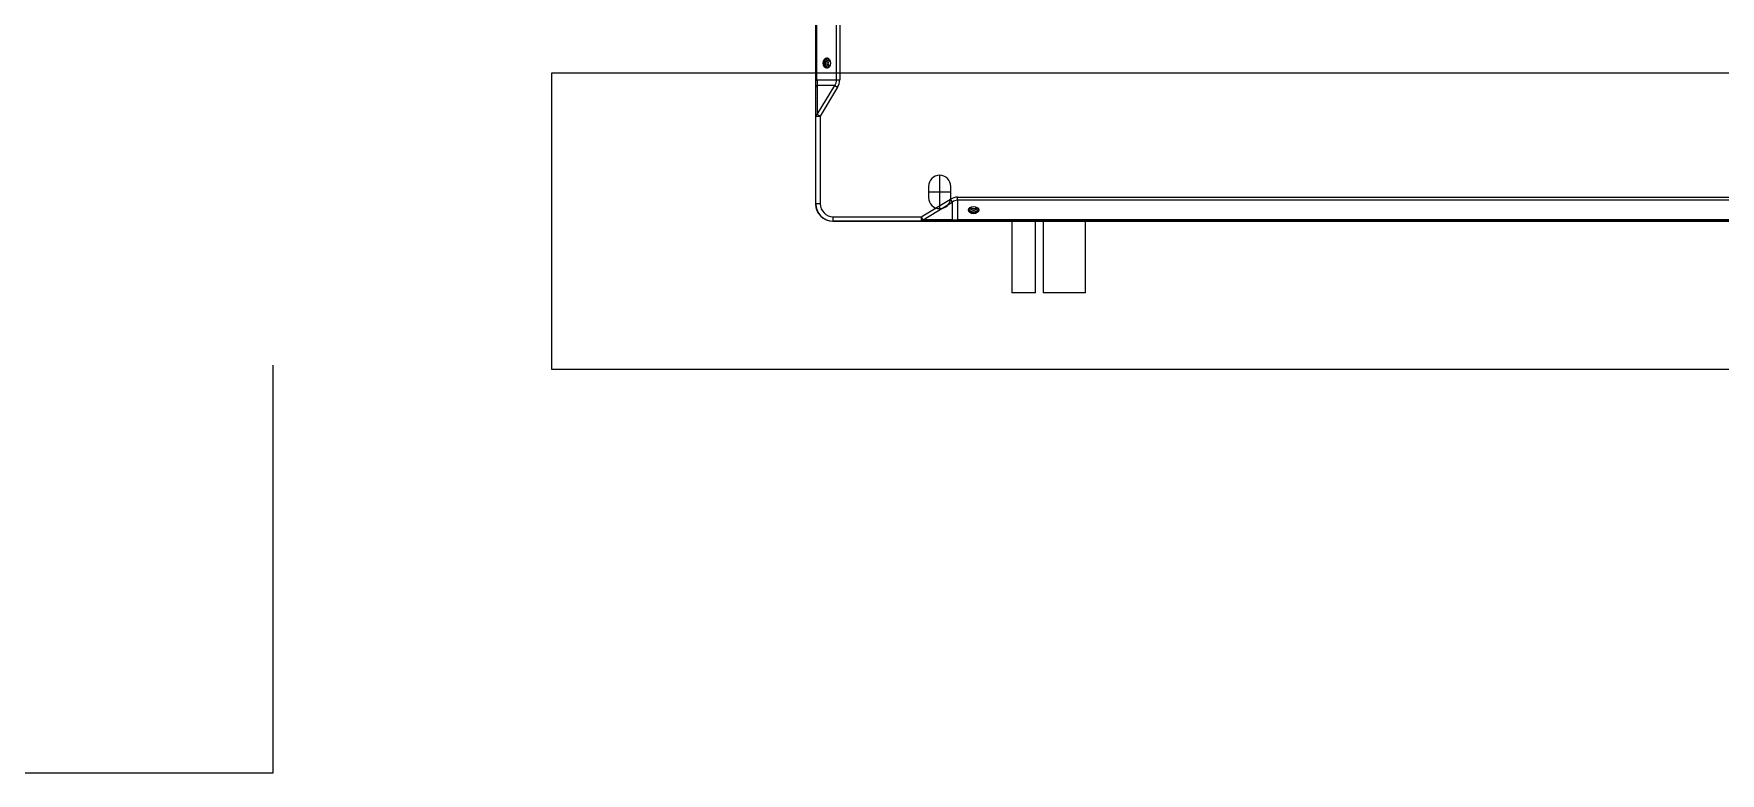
# Model space of a CAD drawing. Header units: millimetres. Extents: x 147592 to 200208, y -27981 to 8299.
# Drawn here: x 174050 to 175190, y -1323 to -823 of the extents above; entities that cross this region are included whole.
import ezdxf

# ---------------------------------------------------------------- set-up
doc = ezdxf.new("R2010")
doc.units = ezdxf.units.MM
for name, color, linetype, lineweight in [('A-DETL-____-WIDE', 7, 'Continuous', 80), ('G-____-____-TEXT', 7, 'Continuous', 5), ('G-XREF-____-OTLN', 7, 'Continuous', 5), ('M-EQPM-____-OTLN', 7, 'Continuous', 5), ('S-FNDN-____-OTLN', 7, 'Continuous', 5)]:
    doc.layers.add(name, color=color, linetype=linetype, lineweight=lineweight)

# ---------------------------------------------------------------- blocks, each defined once
blk = doc.blocks.new('YXQH_ST_B9-20_rvt-1-三层给排水_消防平面图')
at = {"layer": 'S-FNDN-____-OTLN', "color": 251, "lineweight": 18, "true_color": 0x515151}
for p, q in [((176200, -850), (174400, -850)), ((174400, -850), (174400, -1050)), ((174400, -1050), (176200, -1050))]:
    blk.add_line(p, q, dxfattribs=at)
blk = doc.blocks.new('RUXYQ14BA - top_dwg-V198-三层给排水_消防平面图')
at = {"layer": 'A-DETL-____-WIDE'}
blk.add_ellipse((180.7, -406.3), major_axis=(0, 2.15), ratio=0.707107, start_param=3.141593, end_param=3.158144, dxfattribs=at)
at = {"layer": 'G-XREF-____-OTLN', "color": 251, "true_color": 0x666666}
blk.add_line((171.8, -417.8), (172.6, -417.8), dxfattribs=at)
at = {"layer": 'G-XREF-____-OTLN'}
for p, q in [((248, -489.6), (248, -497.1)), ((263, -497.1), (263, -489.6))]:
    blk.add_line(p, q, dxfattribs=at)
at = {"layer": 'G-XREF-____-OTLN', "color": 5, "true_color": 0x0000ff}
for p, q in [((255.5, -482.1), (255.5, -504.5)), ((248, -493.3), (263, -493.3))]:
    blk.add_line(p, q, dxfattribs=at)
at = {"layer": 'G-XREF-____-OTLN', "flags": 128}
for points in [[(171.8, -501.3), (171.8, -442.2), (171.8, -422.6), (171.8, -417.8), (171.8, 159.9), (171.8, 164.7), (171.8, 184.3), (171.8, 243.4)], [(1403.1, -513.1), (1343.5, -513.1), (1323.8, -513.1), (1319.1, -513.1), (267.6, -513.1), (262.8, -513.1), (243.1, -513.1), (183.6, -513.1)]]:
    blk.add_lwpolyline(points, dxfattribs=at)
at = {"layer": 'G-XREF-____-OTLN', "color": 251, "true_color": 0x666666, "flags": 128}
for points in [[(185.9, -417.8), (185.9, 159.9), (172.6, 159.9), (171.8, 159.9)], [(185.9, 159.9), (188, 159.9), (188, -417.8), (185.9, -417.8), (172.6, -417.8), (172.6, 159.9)], [(184.7, -421.4), (186.6, -422.6), (174.8, -442.2), (174.8, -501.3), (171.8, -501.3)], [(171.8, -442.2), (174.8, -442.2), (172.8, -441.1)], [(183.6, -513.1), (183.6, -510.1), (243.1, -510.1), (262.8, -498.2), (264, -500.2)], [(244.3, -512.1), (264, -500.2), (264, -512.1), (244.3, -512.1), (243.1, -510.1), (243.1, -513.1)], [(267.6, -499), (267.6, -496.9), (1319.1, -496.9), (1319.1, -499), (1319.1, -512.2), (267.6, -512.2)], [(1319.1, -499), (267.6, -499), (267.6, -512.2), (267.6, -513.1)]]:
    blk.add_lwpolyline(points, dxfattribs=at)
blk.add_lwpolyline([(172.8, -421.4), (172.8, -441.1), (184.7, -421.4)], close=True, dxfattribs=at)
at = {"layer": 'G-XREF-____-OTLN'}
for centre, radius, start, end in [((255.5, -489.6), 7.5, 0, 180), ((183.6, -501.3), 11.8, 180, 270), ((255.5, -497.1), 7.5, 180, 360)]:
    blk.add_arc(centre, radius, start, end, dxfattribs=at)
at = {"layer": 'G-XREF-____-OTLN', "color": 251, "true_color": 0x666666}
blk.add_arc((183.6, -501.3), 8.8, 180, 270, dxfattribs=at)
at = {"layer": 'G-XREF-____-OTLN'}
for centre, major_axis in [((179.3, -406.3), (0, 3.5)), ((278.5, -505.6), (3.5, 0))]:
    blk.add_ellipse(centre, major_axis=major_axis, ratio=0.707107, dxfattribs=at)
for centre, major_axis, start_param, end_param in [((179.8, -406.3), (0, 3.5), 0.114534, 3.027059), ((181.8, -406.3), (0, 2.15), 0.420294, 2.707251), ((278.5, -505), (3.5, 0), 3.256129, 6.168649), ((278.5, -503), (2.15, 0), 3.563087, 5.858124)]:
    blk.add_ellipse(centre, major_axis=major_axis, ratio=0.707107, start_param=start_param, end_param=end_param, dxfattribs=at)
at = {"layer": 'G-XREF-____-OTLN', "color": 251, "true_color": 0x666666}
for centre, major_axis, ratio, start_param, end_param in [((180.2, -406.3), (0, 2.95), 0.707107, 6.024814, 9.424778), ((180.7, -406.3), (0, 2.15), 0.707107, 0.000965, 3.141593), ((180.2, -406.3), (0, 2.95), 0.707107, 3.141593, 3.40483), ((180.7, -406.3), (0, 2.15), 0.707107, 3.141593, 3.158144), ((174.8, -422.6), (3, 0), 0.516334, 2.278987, 3.141593), ((174.8, -417.8), (0, 9.2), 0.230578, 1.570796, 1.973793), ((170.7, -417.8), (15.1, 0), 0.60798, 5.880189, 6.283185), ((170.7, -417.8), (17.2, 0), 0.707107, 5.880189, 6.283185), ((174.8, -442.2), (3, 0), 0.516334, 2.278987, 3.141593), ((267.6, -514.1), (0, 17.2), 0.707107, 0, 0.402997), ((267.6, -514.1), (0, 15.1), 0.60798, 0, 0.402997), ((243.1, -510.1), (0, 3), 0.516334, 3.141593, 4.004199), ((262.8, -510.1), (0, 3), 0.516334, 3.141593, 4.004199), ((267.6, -510.1), (9.2, 0), 0.230578, 4.309392, 4.712389), ((278.5, -504.7), (2.95, 0), 0.707107, 3.141593, 6.541545), ((278.5, -504.7), (2.95, 0), 0.707107, 2.883232, 3.141593), ((278.5, -504.1), (2.15, 0), 0.707107, 3.142557, 6.299737)]:
    blk.add_ellipse(centre, major_axis=major_axis, ratio=ratio, start_param=start_param, end_param=end_param, dxfattribs=at)
at = {"layer": 'G-XREF-____-OTLN'}
for points, knots in [([(180.7, -404.2), (180.7, -404.2), (180.9, -404.2), (181.1, -404.3), (181.2, -404.4), (181.2, -404.4)], [0, 0, 0, 0, 0.0376259, 0.300995, 0.3193476, 0.3193476, 0.3193476, 0.3193476]), ([(276.4, -504.1), (276.4, -504.1), (276.3, -504), (276.4, -503.8), (276.6, -503.6), (276.6, -503.6)], [0, 0, 0, 0, 0.0376259, 0.300995, 0.3150279, 0.3150279, 0.3150279, 0.3150279])]:
    blk.add_open_spline(points, degree=3, knots=knots, dxfattribs=at)
blk = doc.blocks.new('RUXYQ14BA - RUXYQ14BA-V197-三层给排水_消防平面图')
at = {"layer": 'M-EQPM-____-OTLN'}
for p, q in [((-621.6, 756.6), (-621.6, 11.7)), ((-609.9, 0), (609.7, 0)), ((-489, 0), (-489, -48.4)), ((-473.1, -48.4), (-473.1, 0)), ((-467.8, 0), (-467.8, -48.4)), ((-439.2, -48.4), (-439.2, 0)), ((-473.1, -48.4), (-489, -48.4)), ((-439.2, -48.4), (-467.8, -48.4))]:
    blk.add_line(p, q, dxfattribs=at)
blk.add_arc((-609.9, 11.7), 11.7, 180, 270, dxfattribs=at)
blk.add_blockref('RUXYQ14BA - top_dwg-V198-三层给排水_消防平面图', (-793.3, 513.1))

msp = doc.modelspace()

# ---------------------------------------------------------------- linework, layer by layer
at = {"layer": 'G-____-____-TEXT'}
for p, q in [((174211.6, -1047.2), (174211.6, -1323)), ((174211.6, -1323), (173529.1, -1323))]:
    msp.add_line(p, q, dxfattribs=at)

# ---------------------------------------------------------------- block references
at = {"lineweight": 5}
msp.add_blockref('YXQH_ST_B9-20_rvt-1-三层给排水_消防平面图', (0, 0), dxfattribs=at)
at = {"layer": 'M-EQPM-____-OTLN', "lineweight": 80}
msp.add_blockref('RUXYQ14BA - RUXYQ14BA-V197-三层给排水_消防平面图', (175200, -950), dxfattribs=at)

doc.saveas('drawing.dxf')
